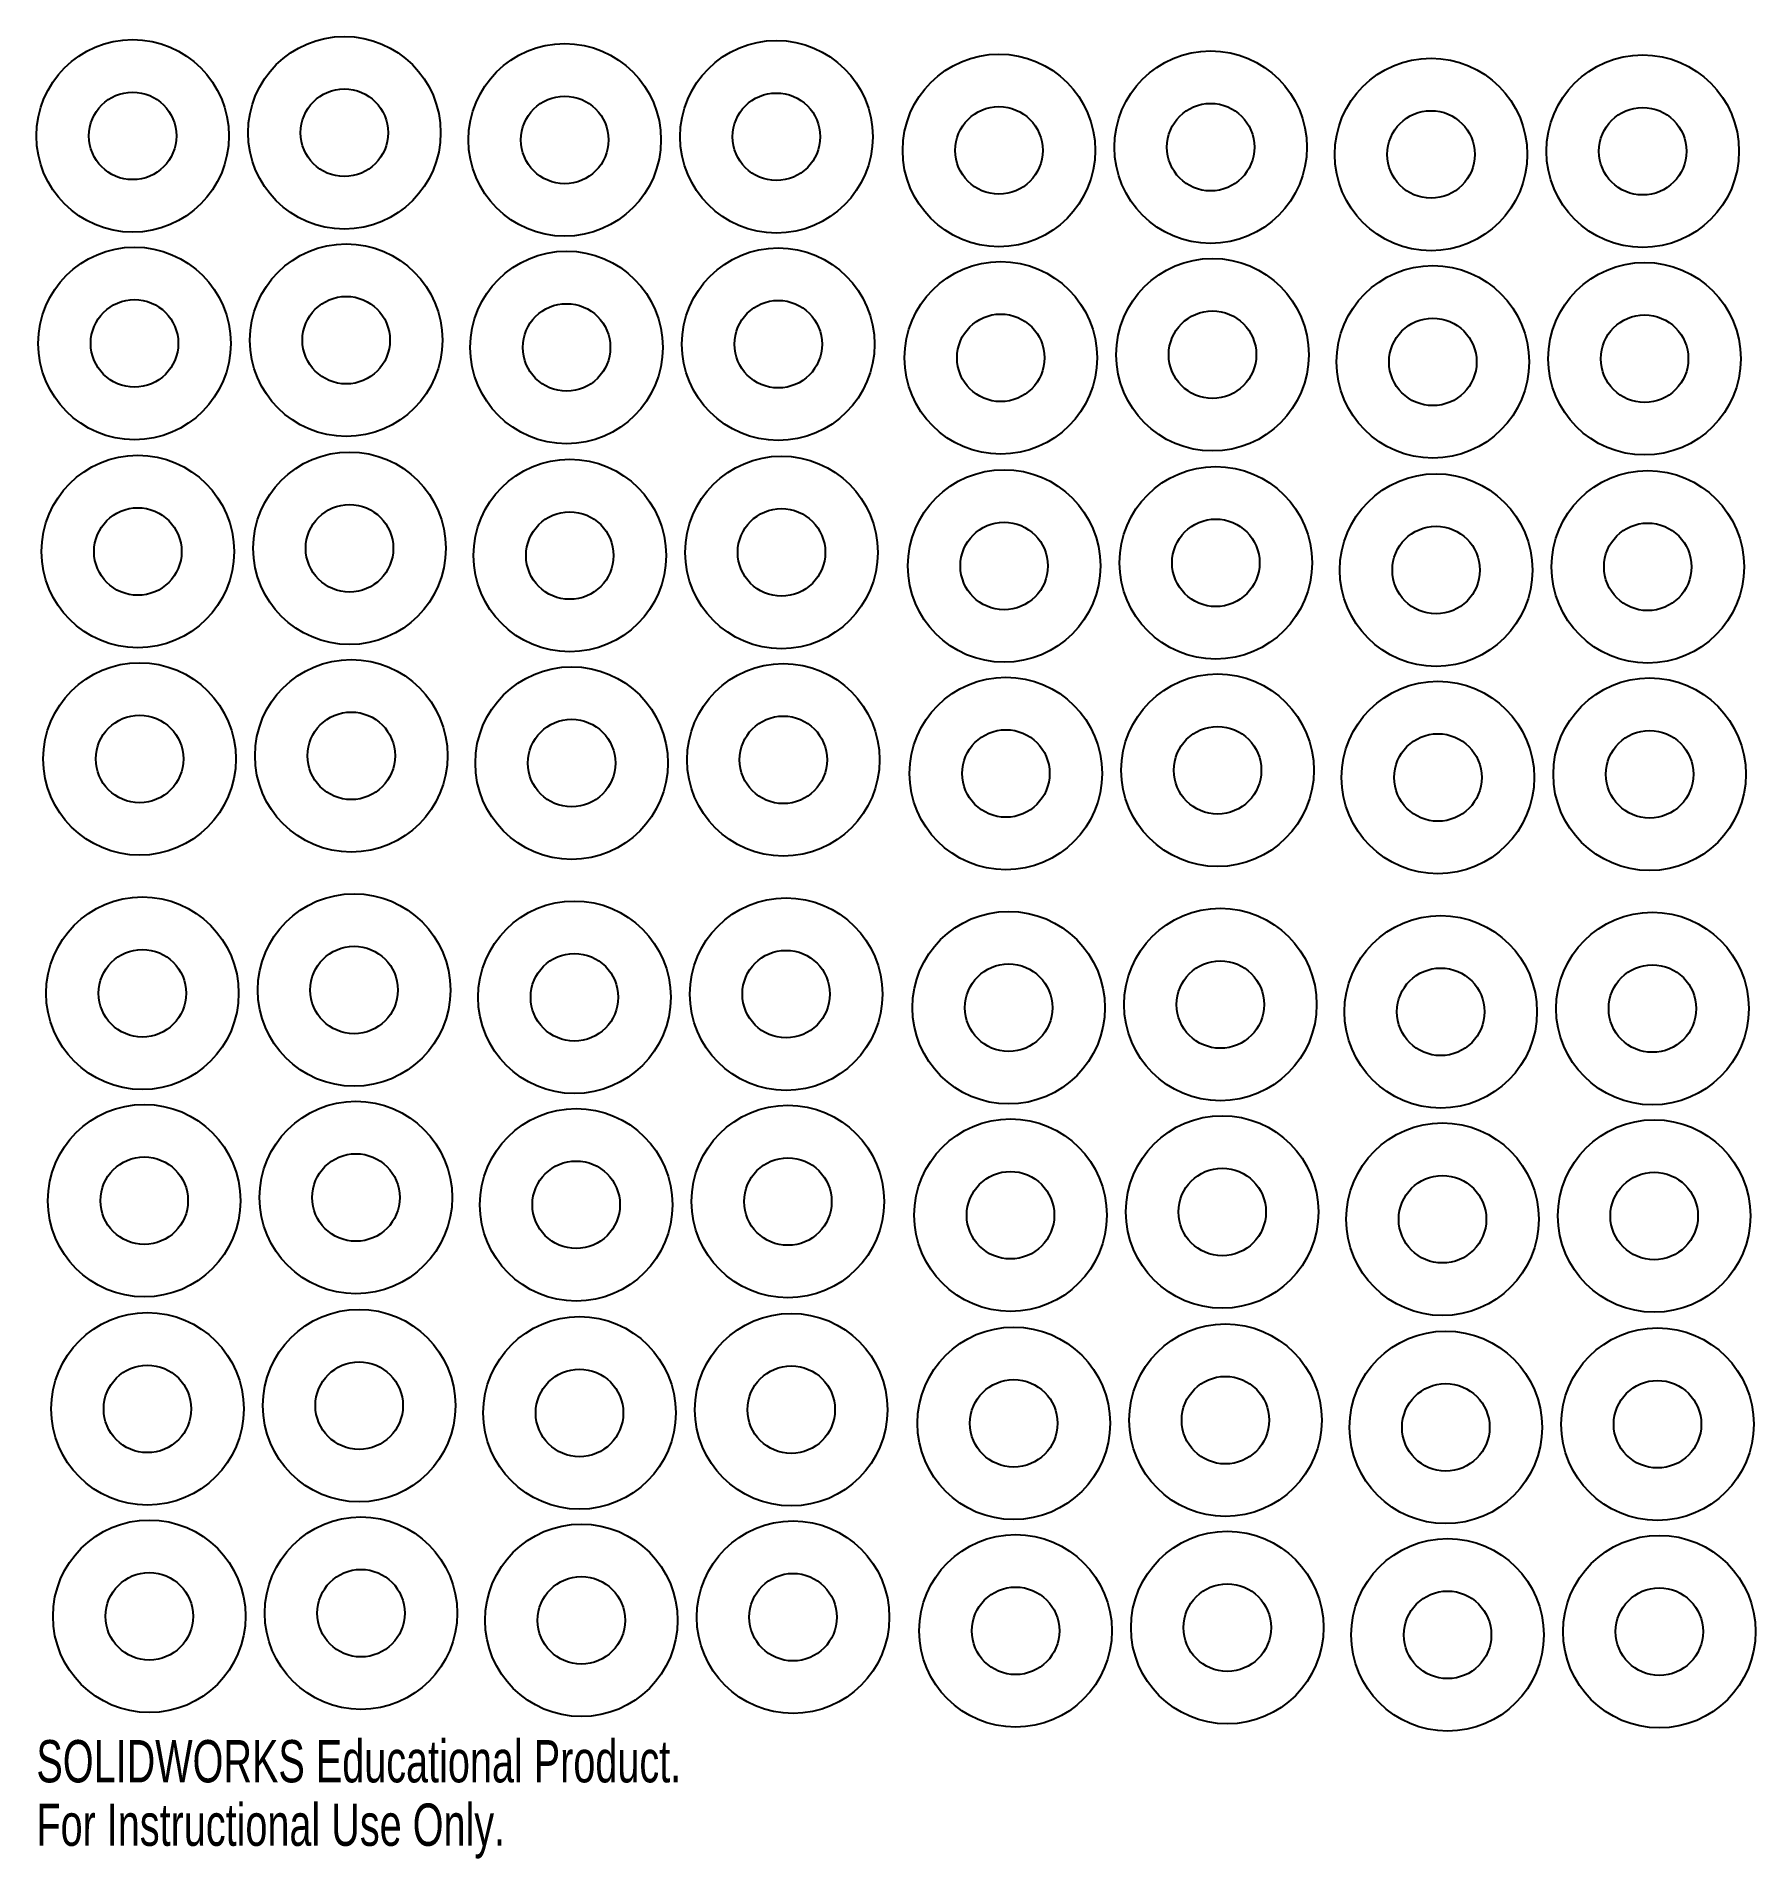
# Model space of a CAD drawing. Header units: millimetres. Extents: x -73 to 124, y -158 to 50.
import ezdxf

# ---------------------------------------------------------------- set-up
doc = ezdxf.new("R2010")
doc.units = ezdxf.units.MM
doc.styles.add('SLDTEXTSTYLE0', font='TXT', dxfattribs={"width": 0.7})

msp = doc.modelspace()

# ---------------------------------------------------------------- linework, layer by layer
at = {"color": 7, "linetype": 'Continuous'}
for centre, radius in [((-37.65, 39.01), 11), ((-61.84, 38.65), 11), ((-12.47, 38.19), 11), ((11.72, 38.55), 11), ((37.15, 36.99), 11), ((61.34, 37.36), 11), ((110.71, 36.9), 11), ((86.52, 36.53), 11), ((-37.65, 39.01), 5), ((-61.84, 38.65), 5), ((-12.47, 38.19), 5), ((11.72, 38.55), 5), ((37.15, 36.99), 5), ((61.34, 37.36), 5), ((110.71, 36.9), 5), ((86.52, 36.53), 5), ((-61.63, 14.94), 11), ((-37.44, 15.31), 11), ((-12.26, 14.48), 11), ((11.93, 14.85), 11), ((37.36, 13.29), 11), ((61.55, 13.65), 11), ((86.73, 12.83), 11), ((110.92, 13.19), 11), ((-61.63, 14.94), 5), ((-37.44, 15.31), 5), ((-12.26, 14.48), 5), ((11.93, 14.85), 5), ((37.36, 13.29), 5), ((61.55, 13.65), 5), ((86.73, 12.83), 5), ((110.92, 13.19), 5), ((-61.25, -8.84), 11), ((-37.06, -8.47), 11), ((-11.89, -9.3), 11), ((12.3, -8.94), 11), ((37.74, -10.49), 11), ((61.93, -10.13), 11), ((87.1, -10.96), 11), ((111.29, -10.59), 11), ((-61.25, -8.84), 5), ((-37.06, -8.47), 5), ((12.3, -8.94), 5), ((-11.89, -9.3), 5), ((37.74, -10.49), 5), ((61.93, -10.13), 5), ((87.1, -10.96), 5), ((111.29, -10.59), 5), ((-61.05, -32.54), 11), ((-36.86, -32.18), 11), ((-11.68, -33.01), 11), ((12.51, -32.64), 11), ((62.13, -33.83), 11), ((37.94, -34.2), 11), ((87.31, -34.66), 11), ((111.5, -34.29), 11), ((-61.05, -32.54), 5), ((-36.86, -32.18), 5), ((-11.68, -33.01), 5), ((12.51, -32.64), 5), ((62.13, -33.83), 5), ((37.94, -34.2), 5), ((87.31, -34.66), 5), ((111.5, -34.29), 5), ((-60.73, -59.31), 11), ((-36.54, -58.94), 11), ((-11.36, -59.77), 11), ((12.83, -59.41), 11), ((38.26, -60.96), 11), ((62.45, -60.6), 11), ((87.63, -61.43), 11), ((111.82, -61.06), 11), ((-36.54, -58.94), 5), ((-60.73, -59.31), 5), ((-11.36, -59.77), 5), ((12.83, -59.41), 5), ((38.26, -60.96), 5), ((62.45, -60.6), 5), ((111.82, -61.06), 5), ((87.63, -61.43), 5), ((-60.52, -83.01), 11), ((-36.33, -82.65), 11), ((-11.16, -83.48), 11), ((13.03, -83.11), 11), ((38.47, -84.67), 11), ((62.66, -84.3), 11), ((87.83, -85.13), 11), ((112.02, -84.76), 11), ((-60.52, -83.01), 5), ((-36.33, -82.65), 5), ((-11.16, -83.48), 5), ((13.03, -83.11), 5), ((38.47, -84.67), 5), ((62.66, -84.3), 5), ((87.83, -85.13), 5), ((112.02, -84.76), 5), ((-35.96, -106.43), 11), ((-60.15, -106.8), 11), ((-10.78, -107.26), 11), ((13.41, -106.89), 11), ((38.84, -108.45), 11), ((63.03, -108.09), 11), ((112.4, -108.55), 11), ((88.21, -108.91), 11), ((-60.15, -106.8), 5), ((-35.96, -106.43), 5), ((13.41, -106.89), 5), ((-10.78, -107.26), 5), ((38.84, -108.45), 5), ((63.03, -108.09), 5), ((88.21, -108.91), 5), ((112.4, -108.55), 5), ((-59.94, -130.5), 11), ((-35.75, -130.14), 11), ((-10.57, -130.96), 11), ((13.62, -130.6), 11), ((39.05, -132.16), 11), ((63.24, -131.79), 11), ((88.41, -132.62), 11), ((112.61, -132.25), 11), ((-59.94, -130.5), 5), ((-35.75, -130.14), 5), ((-10.57, -130.96), 5), ((13.62, -130.6), 5), ((63.24, -131.79), 5), ((39.05, -132.16), 5), ((88.41, -132.62), 5), ((112.61, -132.25), 5)]:
    msp.add_circle(centre, radius, dxfattribs=at)

# ---------------------------------------------------------------- texts
at = {"color": 7, "linetype": 'Continuous', "char_height": 4.8336, "attachment_point": 1, "style": 'SLDTEXTSTYLE0'}
for s, insert in [('SOLIDWORKS Educational Product.', (-72.84, -144.64)), ('For Instructional Use Only.', (-72.84, -151.89))]:
    msp.add_mtext(s, dxfattribs=dict(at, insert=insert))

doc.saveas('drawing.dxf')
